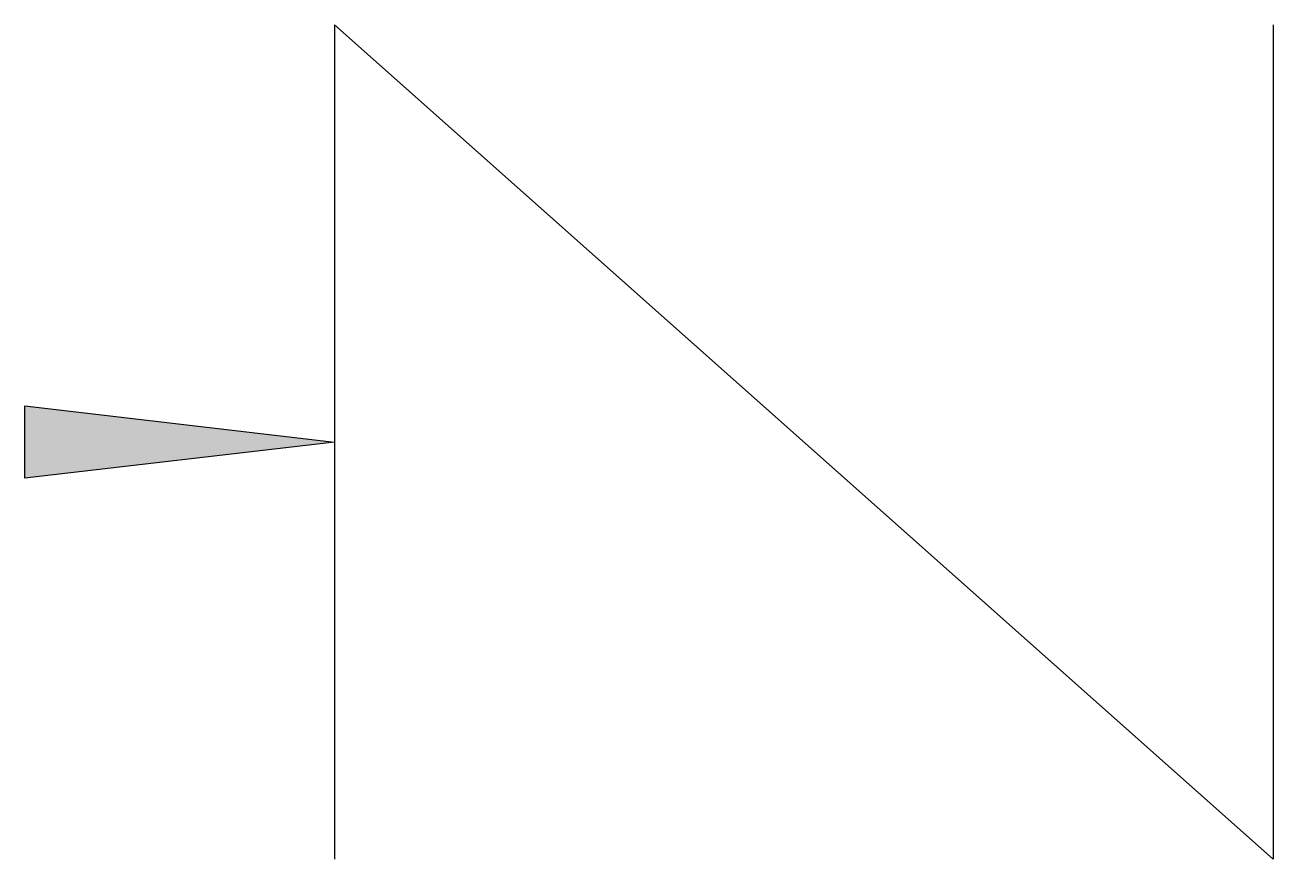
# Model space of a CAD drawing. Header units: millimetres. Extents: x -10129.999 to -10129.711, y 63.06 to 63.252.
import ezdxf

# ---------------------------------------------------------------- set-up
doc = ezdxf.new("R2010")
doc.units = ezdxf.units.MM
doc.header["$LTSCALE"] = 10
doc.layers.add('Tub_Válvulas', color=2, linetype='Continuous')

msp = doc.modelspace()

# ---------------------------------------------------------------- hatches: boundary and pattern name
at = {"layer": 'Tub_Válvulas'}
msp.add_hatch(color=1, dxfattribs=at).paths.add_polyline_path([(-10129.92734, 63.1563), (-10129.99861, 63.16464), (-10129.99861, 63.14797)])

# ---------------------------------------------------------------- linework, layer by layer
for p, q in [((-10129.92734, 63.2523), (-10129.92734, 63.0603)), ((-10129.92734, 63.2523), (-10129.71134, 63.0603)), ((-10129.71134, 63.2523), (-10129.71134, 63.0603)), ((-10129.99861, 63.14797), (-10129.99861, 63.16464)), ((-10129.99861, 63.16464), (-10129.92734, 63.1563)), ((-10129.92734, 63.1563), (-10129.99861, 63.14797))]:
    msp.add_line(p, q, dxfattribs=at)

doc.saveas('drawing.dxf')
